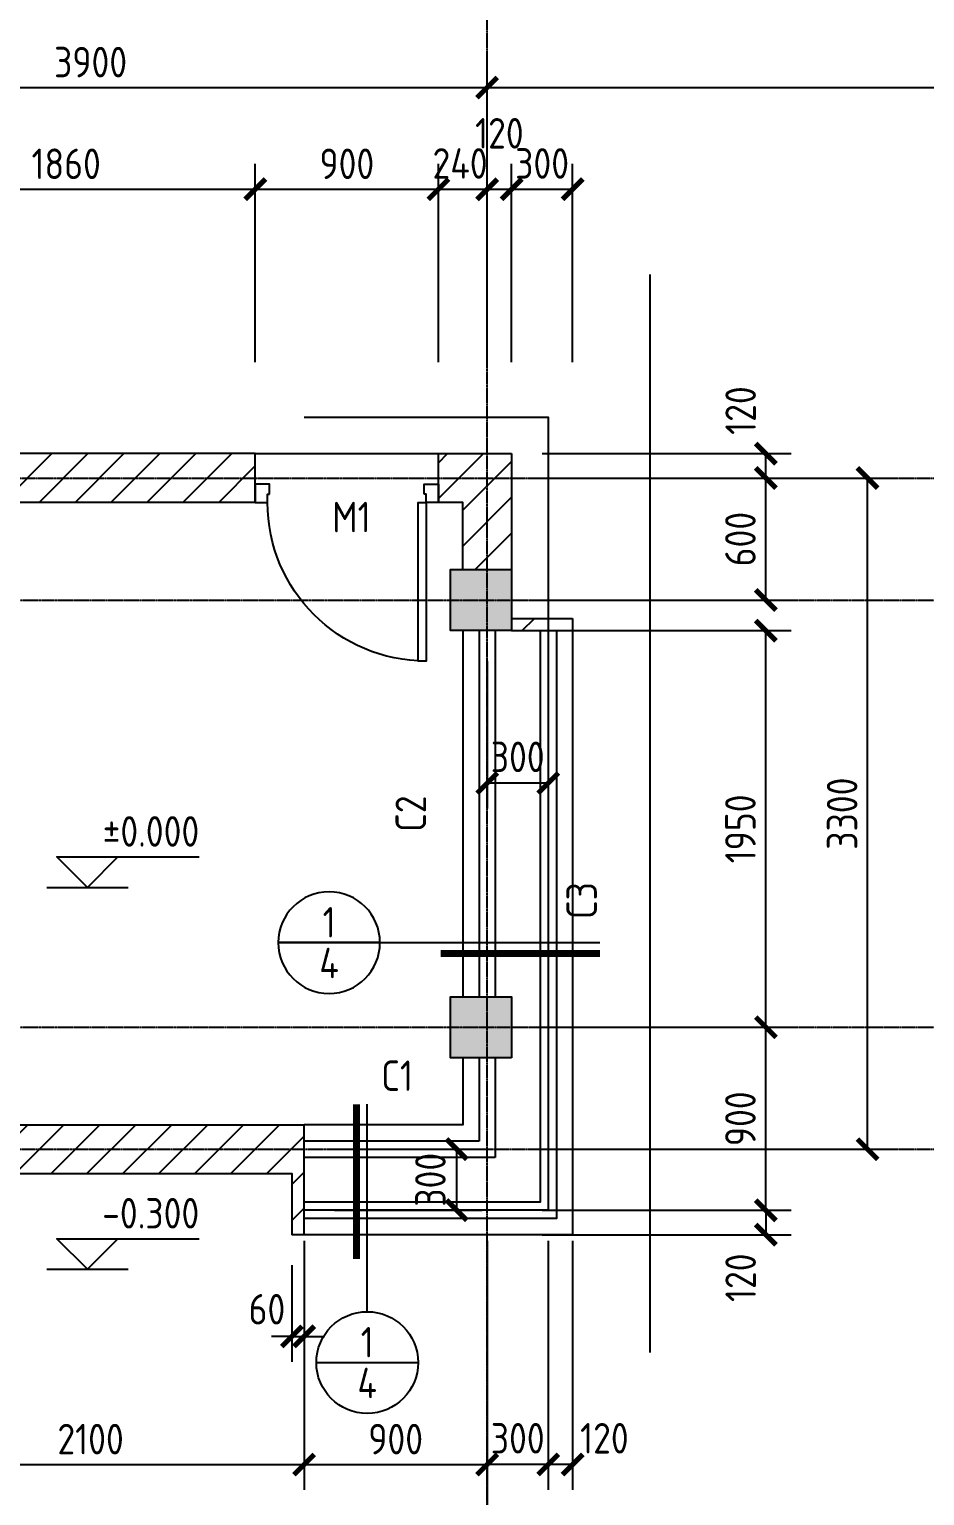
# Model space of a CAD drawing. Extents: x 105561 to 193510, y -55932 to 89115.
# Drawn here: x 139531 to 143933, y -52285 to -45076 of the extents above; entities that cross this region are included whole.
import ezdxf
from ezdxf.enums import TextEntityAlignment as Align

# ---------------------------------------------------------------- set-up
doc = ezdxf.new("R2010")
doc.units = 0
doc.header["$LTSCALE"] = 10
doc.header["$MEASUREMENT"] = 0
doc.header["$PDMODE"] = 3
doc.linetypes.add('CENTER2', pattern=[1.125, 0.75, -0.125, 0.125, -0.125])
doc.linetypes.add('HIDDEN', pattern=[0.375, 0.25, -0.125])
doc.layers.get('0').update_dxf_attribs({"linetype": 'CONTINUOUS'})
doc.layers.get('DEFPOINTS').update_dxf_attribs({"linetype": 'CONTINUOUS'})
for name, color, linetype in [('填充', 8, 'CONTINUOUS'), ('标注', 7, 'CONTINUOUS'), ('结构', 5, 'CONTINUOUS'), ('轴线', 6, 'CENTER2'), ('辅助', 2, 'CONTINUOUS'), ('门窗', 1, 'CONTINUOUS'), ('门窗楼梯', 7, 'CONTINUOUS')]:
    doc.layers.add(name, color=color, linetype=linetype)
doc.styles.add('GB', font='gbenor.shx', dxfattribs={"bigfont": 'gbcbig.shx'})
doc.dimstyles.new('50', dxfattribs={"dimscale": 50, "dimtxt": 3, "dimasz": 2, "dimexe": 2.5, "dimexo": 3, "dimgap": 1, "dimtad": 1, "dimdec": 0, "dimzin": 12, "dimtxsty": 'GB', "dimblk1": 'ARCHTICK', "dimblk2": 'ARCHTICK', "dimsah": 1, "dimcen": 1, "dimclrd": 256, "dimclre": 256, "dimazin": 3, "dimtfac": 1, "dimtmove": 0, "dimatfit": 3, "dimtolj": 1})

# ---------------------------------------------------------------- blocks, each defined once
blk = doc.blocks.new('_ARCHTICK')
at = {"color": 0, "linetype": 'BYBLOCK', "const_width": 0.25}
blk.add_lwpolyline([(-0.5, -0.5), (0.5, 0.5)], dxfattribs=at)
blk = doc.blocks.new('*D6')
at = {"linetype": 'BYBLOCK'}
for p, q in [((127812.2, -35972.3), (127812.2, -38197.3)), ((147252.2, -35972.3), (147252.2, -38197.3)), ((127812.2, -38072.3), (147252.2, -38072.3))]:
    blk.add_line(p, q, dxfattribs=at)
at = {"layer": 'DEFPOINTS', "color": 0, "linetype": 'BYBLOCK'}
for p in [(127812.2, -35822.3), (147252.2, -35822.3), (147252.2, -38072.3)]:
    blk.add_point(p, dxfattribs=at)
at = {"linetype": 'BYBLOCK', "xscale": 100, "yscale": 100, "zscale": 100, "rotation": 180}
blk.add_blockref('_ARCHTICK', (127812.2, -38072.3), dxfattribs=at)
at = {"linetype": 'BYBLOCK', "xscale": 100, "yscale": 100, "zscale": 100}
blk.add_blockref('_ARCHTICK', (147252.2, -38072.3), dxfattribs=at)
at = {"color": 0, "linetype": 'BYBLOCK', "insert": (137582.2, -37947.3), "char_height": 150, "attachment_point": 5, "style": 'GB'}
blk.add_mtext('\\A1;19440', dxfattribs=at)
blk = doc.blocks.new('M900')
for points in [[(70, 40), (70, 90), (0, 90), (0, 0), (60, 0), (60, 40)], [(830, 40), (830, 90), (900, 90), (900, 0), (840, 0), (840, 40)], [(60, 0), (60, -780), (100, -780), (100, 0)]]:
    blk.add_lwpolyline(points, close=True)
blk.add_arc((60, 0), 780, 270, 0)
blk = doc.blocks.new('*D20')
at = {"linetype": 'BYBLOCK'}
for p, q in [((137882.2, -25972.3), (137882.2, -27697.3)), ((141782.2, -25972.3), (141782.2, -27697.3)), ((137882.2, -27572.3), (141782.2, -27572.3))]:
    blk.add_line(p, q, dxfattribs=at)
at = {"layer": 'DEFPOINTS', "color": 0, "linetype": 'BYBLOCK'}
for p in [(137882.2, -25822.3), (141782.2, -25822.3), (141782.2, -27572.3)]:
    blk.add_point(p, dxfattribs=at)
at = {"linetype": 'BYBLOCK', "xscale": 100, "yscale": 100, "zscale": 100, "rotation": 180}
blk.add_blockref('_ARCHTICK', (137882.2, -27572.3), dxfattribs=at)
at = {"linetype": 'BYBLOCK', "xscale": 100, "yscale": 100, "zscale": 100}
blk.add_blockref('_ARCHTICK', (141782.2, -27572.3), dxfattribs=at)
at = {"color": 0, "linetype": 'BYBLOCK', "insert": (139832.2, -27447.3), "char_height": 150, "attachment_point": 5, "style": 'GB'}
blk.add_mtext('\\A1;3900', dxfattribs=at)
blk = doc.blocks.new('*D21')
at = {"linetype": 'BYBLOCK'}
for p, q in [((138782.2, -25972.3), (138782.2, -27197.3)), ((140882.2, -25972.3), (140882.2, -27197.3)), ((138782.2, -27072.3), (140882.2, -27072.3))]:
    blk.add_line(p, q, dxfattribs=at)
at = {"layer": 'DEFPOINTS', "color": 0, "linetype": 'BYBLOCK'}
for p in [(138782.2, -25822.3), (140882.2, -25822.3), (140882.2, -27072.3)]:
    blk.add_point(p, dxfattribs=at)
at = {"linetype": 'BYBLOCK', "xscale": 100, "yscale": 100, "zscale": 100, "rotation": 180}
blk.add_blockref('_ARCHTICK', (138782.2, -27072.3), dxfattribs=at)
at = {"linetype": 'BYBLOCK', "xscale": 100, "yscale": 100, "zscale": 100}
blk.add_blockref('_ARCHTICK', (140882.2, -27072.3), dxfattribs=at)
at = {"color": 0, "linetype": 'BYBLOCK', "insert": (139832.2, -26947.3), "char_height": 150, "attachment_point": 5, "style": 'GB'}
blk.add_mtext('\\A1;2100', dxfattribs=at)
blk = doc.blocks.new('*D22')
at = {"linetype": 'BYBLOCK'}
for p, q in [((141032.2, -25852.3), (141032.2, -27077.3)), ((141932.2, -25852.3), (141932.2, -27077.3)), ((141032.2, -26952.3), (141932.2, -26952.3))]:
    blk.add_line(p, q, dxfattribs=at)
at = {"layer": 'DEFPOINTS', "color": 0, "linetype": 'BYBLOCK'}
for p in [(141032.2, -25702.3), (141932.2, -25702.3), (141932.2, -26952.3)]:
    blk.add_point(p, dxfattribs=at)
at = {"linetype": 'BYBLOCK', "xscale": 100, "yscale": 100, "zscale": 100, "rotation": 180}
blk.add_blockref('_ARCHTICK', (141032.2, -26952.3), dxfattribs=at)
at = {"linetype": 'BYBLOCK', "xscale": 100, "yscale": 100, "zscale": 100}
blk.add_blockref('_ARCHTICK', (141932.2, -26952.3), dxfattribs=at)
at = {"color": 0, "linetype": 'BYBLOCK', "insert": (141482.2, -26827.3), "char_height": 150, "attachment_point": 5, "style": 'GB'}
blk.add_mtext('\\A1;900', dxfattribs=at)
blk = doc.blocks.new('*D31')
at = {"linetype": 'BYBLOCK'}
for p, q in [((141932.2, -25852.3), (141932.2, -27077.3)), ((142232.2, -25852.3), (142232.2, -27077.3)), ((142232.2, -26952.3), (141932.2, -26952.3))]:
    blk.add_line(p, q, dxfattribs=at)
at = {"layer": 'DEFPOINTS', "color": 0, "linetype": 'BYBLOCK'}
for p in [(141932.2, -25702.3), (142232.2, -25702.3), (141932.2, -26952.3)]:
    blk.add_point(p, dxfattribs=at)
at = {"linetype": 'BYBLOCK', "xscale": 100, "yscale": 100, "zscale": 100, "rotation": 180}
blk.add_blockref('_ARCHTICK', (141932.2, -26952.3), dxfattribs=at)
at = {"linetype": 'BYBLOCK', "xscale": 100, "yscale": 100, "zscale": 100}
blk.add_blockref('_ARCHTICK', (142232.2, -26952.3), dxfattribs=at)
at = {"color": 0, "linetype": 'BYBLOCK', "insert": (142082.2, -26823.2), "char_height": 150, "attachment_point": 5, "style": 'GB'}
blk.add_mtext('\\A1;300', dxfattribs=at)
blk = doc.blocks.new('*D50')
at = {"linetype": 'BYBLOCK'}
for p, q in [((137882.2, -22432.3), (137882.2, -20957.3)), ((141782.2, -22432.3), (141782.2, -20957.3)), ((137882.2, -21082.3), (141782.2, -21082.3))]:
    blk.add_line(p, q, dxfattribs=at)
at = {"layer": 'DEFPOINTS', "color": 0, "linetype": 'BYBLOCK'}
for p in [(141782.2, -21082.3), (137882.2, -22582.3), (141782.2, -22582.3)]:
    blk.add_point(p, dxfattribs=at)
at = {"linetype": 'BYBLOCK', "xscale": 100, "yscale": 100, "zscale": 100, "rotation": 180}
blk.add_blockref('_ARCHTICK', (137882.2, -21082.3), dxfattribs=at)
at = {"linetype": 'BYBLOCK', "xscale": 100, "yscale": 100, "zscale": 100}
blk.add_blockref('_ARCHTICK', (141782.2, -21082.3), dxfattribs=at)
at = {"color": 0, "linetype": 'BYBLOCK', "insert": (139832.2, -20957.3), "char_height": 150, "attachment_point": 5, "style": 'GB'}
blk.add_mtext('\\A1;3900', dxfattribs=at)
blk = doc.blocks.new('*D51')
at = {"linetype": 'BYBLOCK'}
for p, q in [((138782.2, -22432.3), (138782.2, -21457.3)), ((140642.2, -22432.3), (140642.2, -21457.3)), ((138782.2, -21582.3), (140642.2, -21582.3))]:
    blk.add_line(p, q, dxfattribs=at)
at = {"layer": 'DEFPOINTS', "color": 0, "linetype": 'BYBLOCK'}
for p in [(140642.2, -21582.3), (138782.2, -22582.3), (140642.2, -22582.3)]:
    blk.add_point(p, dxfattribs=at)
at = {"linetype": 'BYBLOCK', "xscale": 100, "yscale": 100, "zscale": 100, "rotation": 180}
blk.add_blockref('_ARCHTICK', (138782.2, -21582.3), dxfattribs=at)
at = {"linetype": 'BYBLOCK', "xscale": 100, "yscale": 100, "zscale": 100}
blk.add_blockref('_ARCHTICK', (140642.2, -21582.3), dxfattribs=at)
at = {"color": 0, "linetype": 'BYBLOCK', "insert": (139712.2, -21457.3), "char_height": 150, "attachment_point": 5, "style": 'GB'}
blk.add_mtext('\\A1;1860', dxfattribs=at)
blk = doc.blocks.new('*D52')
at = {"linetype": 'BYBLOCK'}
for p, q in [((141542.2, -32132.3), (141542.2, -31157.3)), ((141782.2, -32132.3), (141782.2, -31157.3)), ((141542.2, -31282.3), (141782.2, -31282.3))]:
    blk.add_line(p, q, dxfattribs=at)
at = {"layer": 'DEFPOINTS', "color": 0, "linetype": 'BYBLOCK'}
for p in [(141782.2, -31282.3), (141542.2, -32282.3), (141782.2, -32282.3)]:
    blk.add_point(p, dxfattribs=at)
at = {"linetype": 'BYBLOCK', "xscale": 100, "yscale": 100, "zscale": 100, "rotation": 180}
blk.add_blockref('_ARCHTICK', (141542.2, -31282.3), dxfattribs=at)
at = {"linetype": 'BYBLOCK', "xscale": 100, "yscale": 100, "zscale": 100}
blk.add_blockref('_ARCHTICK', (141782.2, -31282.3), dxfattribs=at)
at = {"color": 0, "linetype": 'BYBLOCK', "insert": (141648.9, -31155.5), "char_height": 150, "attachment_point": 5, "style": 'GB'}
blk.add_mtext('\\A1;240', dxfattribs=at)
blk = doc.blocks.new('*D53')
at = {"linetype": 'BYBLOCK'}
for p, q in [((140792.2, -22432.3), (140792.2, -21457.3)), ((141692.2, -22432.3), (141692.2, -21457.3)), ((140792.2, -21582.3), (141692.2, -21582.3))]:
    blk.add_line(p, q, dxfattribs=at)
at = {"layer": 'DEFPOINTS', "color": 0, "linetype": 'BYBLOCK'}
for p in [(141692.2, -21582.3), (140792.2, -22582.3), (141692.2, -22582.3)]:
    blk.add_point(p, dxfattribs=at)
at = {"linetype": 'BYBLOCK', "xscale": 100, "yscale": 100, "zscale": 100, "rotation": 180}
blk.add_blockref('_ARCHTICK', (140792.2, -21582.3), dxfattribs=at)
at = {"linetype": 'BYBLOCK', "xscale": 100, "yscale": 100, "zscale": 100}
blk.add_blockref('_ARCHTICK', (141692.2, -21582.3), dxfattribs=at)
at = {"color": 0, "linetype": 'BYBLOCK', "insert": (141242.2, -21457.3), "char_height": 150, "attachment_point": 5, "style": 'GB'}
blk.add_mtext('\\A1;900', dxfattribs=at)
blk = doc.blocks.new('*D58')
at = {"linetype": 'BYBLOCK'}
for p, q in [((142052.2, -23032.3), (143277.2, -23032.3)), ((143152.2, -24982.3), (143152.2, -23032.3)), ((142052.2, -24982.3), (143277.2, -24982.3))]:
    blk.add_line(p, q, dxfattribs=at)
at = {"layer": 'DEFPOINTS', "color": 0, "linetype": 'BYBLOCK'}
for p in [(141902.2, -23032.3), (143152.2, -23032.3), (141902.2, -24982.3)]:
    blk.add_point(p, dxfattribs=at)
at = {"linetype": 'BYBLOCK', "xscale": 100, "yscale": 100, "zscale": 100}
for p, rotation in [((143152.2, -23032.3), 90), ((143152.2, -24982.3), 270)]:
    blk.add_blockref('_ARCHTICK', p, dxfattribs=dict(at, rotation=rotation))
at = {"color": 0, "linetype": 'BYBLOCK', "insert": (143027.2, -24007.3), "char_height": 150, "attachment_point": 5, "rotation": 90, "style": 'GB'}
blk.add_mtext('\\A1;1950', dxfattribs=at)
blk = doc.blocks.new('*D59')
at = {"linetype": 'BYBLOCK'}
for p, q in [((147352.2, -22582.3), (148577.2, -22582.3)), ((148452.2, -23182.3), (148452.2, -22582.3)), ((147352.2, -23182.3), (148577.2, -23182.3))]:
    blk.add_line(p, q, dxfattribs=at)
at = {"layer": 'DEFPOINTS', "color": 0, "linetype": 'BYBLOCK'}
for p in [(147202.2, -22582.3), (148452.2, -22582.3), (147202.2, -23182.3)]:
    blk.add_point(p, dxfattribs=at)
at = {"linetype": 'BYBLOCK', "xscale": 100, "yscale": 100, "zscale": 100}
for p, rotation in [((148452.2, -22582.3), 90), ((148452.2, -23182.3), 270)]:
    blk.add_blockref('_ARCHTICK', p, dxfattribs=dict(at, rotation=rotation))
at = {"color": 0, "linetype": 'BYBLOCK', "insert": (148327.2, -22882.3), "char_height": 150, "attachment_point": 5, "rotation": 90, "style": 'GB'}
blk.add_mtext('\\A1;600', dxfattribs=at)
blk = doc.blocks.new('*D61')
at = {"linetype": 'BYBLOCK'}
for p, q in [((147352.2, -22462.3), (148577.2, -22462.3)), ((148452.2, -22582.3), (148452.2, -22462.3)), ((147352.2, -22582.3), (148577.2, -22582.3))]:
    blk.add_line(p, q, dxfattribs=at)
at = {"layer": 'DEFPOINTS', "color": 0, "linetype": 'BYBLOCK'}
for p in [(147202.2, -22462.3), (148452.2, -22462.3), (147202.2, -22582.3)]:
    blk.add_point(p, dxfattribs=at)
at = {"linetype": 'BYBLOCK', "xscale": 100, "yscale": 100, "zscale": 100}
for p, rotation in [((148452.2, -22462.3), 90), ((148452.2, -22582.3), 270)]:
    blk.add_blockref('_ARCHTICK', p, dxfattribs=dict(at, rotation=rotation))
at = {"color": 0, "linetype": 'BYBLOCK', "insert": (148328.4, -22250.5), "char_height": 150, "attachment_point": 5, "rotation": 90, "style": 'GB'}
blk.add_mtext('\\A1;120', dxfattribs=at)
blk = doc.blocks.new('*D60')
at = {"linetype": 'BYBLOCK'}
for p, q in [((142202.2, -24982.3), (143427.2, -24982.3)), ((143302.2, -25882.3), (143302.2, -24982.3)), ((142202.2, -25882.3), (143427.2, -25882.3))]:
    blk.add_line(p, q, dxfattribs=at)
at = {"layer": 'DEFPOINTS', "color": 0, "linetype": 'BYBLOCK'}
for p in [(142052.2, -24982.3), (143302.2, -24982.3), (142052.2, -25882.3)]:
    blk.add_point(p, dxfattribs=at)
at = {"linetype": 'BYBLOCK', "xscale": 100, "yscale": 100, "zscale": 100}
for p, rotation in [((143302.2, -24982.3), 90), ((143302.2, -25882.3), 270)]:
    blk.add_blockref('_ARCHTICK', p, dxfattribs=dict(at, rotation=rotation))
at = {"color": 0, "linetype": 'BYBLOCK', "insert": (143177.2, -25432.3), "char_height": 150, "attachment_point": 5, "rotation": 90, "style": 'GB'}
blk.add_mtext('\\A1;900', dxfattribs=at)
blk = doc.blocks.new('标高')
blk.add_line((-4, 0), (4, 0))
blk.add_lwpolyline([(3, 3), (0, 0), (-3, 3), (11, 3)])
at = {"color": 0, "style": 'GB', "flags": 12}
blk.add_attdef('%%P0.000', text='', height=3, dxfattribs=at).set_placement((11, 5.5), align=Align.MIDDLE_RIGHT)
blk = doc.blocks.new('*D76')
at = {"linetype": 'BYBLOCK'}
for p, q in [((141782.2, -35972.3), (141782.2, -37697.3)), ((146982.2, -35972.3), (146982.2, -37697.3)), ((141782.2, -37572.3), (146982.2, -37572.3))]:
    blk.add_line(p, q, dxfattribs=at)
at = {"layer": 'DEFPOINTS', "color": 0, "linetype": 'BYBLOCK'}
for p in [(141782.2, -35822.3), (146982.2, -35822.3), (146982.2, -37572.3)]:
    blk.add_point(p, dxfattribs=at)
at = {"linetype": 'BYBLOCK', "xscale": 100, "yscale": 100, "zscale": 100, "rotation": 180}
blk.add_blockref('_ARCHTICK', (141782.2, -37572.3), dxfattribs=at)
at = {"linetype": 'BYBLOCK', "xscale": 100, "yscale": 100, "zscale": 100}
blk.add_blockref('_ARCHTICK', (146982.2, -37572.3), dxfattribs=at)
at = {"color": 0, "linetype": 'BYBLOCK', "insert": (144382.2, -37447.3), "char_height": 150, "attachment_point": 5, "style": 'GB'}
blk.add_mtext('\\A1;5200', dxfattribs=at)
blk = doc.blocks.new('*D77')
at = {"linetype": 'BYBLOCK'}
for p, q in [((141782.2, -32132.3), (141782.2, -31157.3)), ((141902.2, -32132.3), (141902.2, -31157.3)), ((141782.2, -31282.3), (141902.2, -31282.3))]:
    blk.add_line(p, q, dxfattribs=at)
at = {"layer": 'DEFPOINTS', "color": 0, "linetype": 'BYBLOCK'}
for p in [(141902.2, -31282.3), (141782.2, -32282.3), (141902.2, -32282.3)]:
    blk.add_point(p, dxfattribs=at)
at = {"linetype": 'BYBLOCK', "xscale": 100, "yscale": 100, "zscale": 100, "rotation": 180}
blk.add_blockref('_ARCHTICK', (141782.2, -31282.3), dxfattribs=at)
at = {"linetype": 'BYBLOCK', "xscale": 100, "yscale": 100, "zscale": 100}
blk.add_blockref('_ARCHTICK', (141902.2, -31282.3), dxfattribs=at)
at = {"color": 0, "linetype": 'BYBLOCK', "insert": (141842.2, -31007.3), "char_height": 150, "attachment_point": 5, "style": 'GB'}
blk.add_mtext('\\A1;120', dxfattribs=at)
blk = doc.blocks.new('*D78')
at = {"linetype": 'BYBLOCK'}
for p, q in [((141902.2, -32132.3), (141902.2, -31157.3)), ((142202.2, -32132.3), (142202.2, -31157.3)), ((141902.2, -31282.3), (142202.2, -31282.3))]:
    blk.add_line(p, q, dxfattribs=at)
at = {"layer": 'DEFPOINTS', "color": 0, "linetype": 'BYBLOCK'}
for p in [(142202.2, -31282.3), (141902.2, -32282.3), (142202.2, -32282.3)]:
    blk.add_point(p, dxfattribs=at)
at = {"linetype": 'BYBLOCK', "xscale": 100, "yscale": 100, "zscale": 100, "rotation": 180}
blk.add_blockref('_ARCHTICK', (141902.2, -31282.3), dxfattribs=at)
at = {"linetype": 'BYBLOCK', "xscale": 100, "yscale": 100, "zscale": 100}
blk.add_blockref('_ARCHTICK', (142202.2, -31282.3), dxfattribs=at)
at = {"color": 0, "linetype": 'BYBLOCK', "insert": (142052.2, -31155.5), "char_height": 150, "attachment_point": 5, "style": 'GB'}
blk.add_mtext('\\A1;300', dxfattribs=at)
blk = doc.blocks.new('*D79')
at = {"linetype": 'BYBLOCK'}
for p, q in [((141782.2, -32132.3), (141782.2, -30657.3)), ((146982.2, -32132.3), (146982.2, -30657.3)), ((141782.2, -30782.3), (146982.2, -30782.3))]:
    blk.add_line(p, q, dxfattribs=at)
at = {"layer": 'DEFPOINTS', "color": 0, "linetype": 'BYBLOCK'}
for p in [(146982.2, -30782.3), (141782.2, -32282.3), (146982.2, -32282.3)]:
    blk.add_point(p, dxfattribs=at)
at = {"linetype": 'BYBLOCK', "xscale": 100, "yscale": 100, "zscale": 100, "rotation": 180}
blk.add_blockref('_ARCHTICK', (141782.2, -30782.3), dxfattribs=at)
at = {"linetype": 'BYBLOCK', "xscale": 100, "yscale": 100, "zscale": 100}
blk.add_blockref('_ARCHTICK', (146982.2, -30782.3), dxfattribs=at)
at = {"color": 0, "linetype": 'BYBLOCK', "insert": (144382.2, -30657.3), "char_height": 150, "attachment_point": 5, "style": 'GB'}
blk.add_mtext('\\A1;5200', dxfattribs=at)
blk = doc.blocks.new('*D94')
at = {"linetype": 'BYBLOCK'}
for p, q in [((140822.2, -36152.3), (140822.2, -36627.3)), ((140882.2, -36152.3), (140882.2, -36627.3)), ((140822.2, -36502.3), (140722.2, -36502.3)), ((140822.2, -36502.3), (140882.2, -36502.3)), ((140822.2, -36502.3), (140882.2, -36502.3)), ((140882.2, -36502.3), (140982.2, -36502.3))]:
    blk.add_line(p, q, dxfattribs=at)
at = {"layer": 'DEFPOINTS', "color": 0, "linetype": 'BYBLOCK'}
for p in [(140822.2, -36002.3), (140882.2, -36002.3), (140882.2, -36502.3)]:
    blk.add_point(p, dxfattribs=at)
at = {"linetype": 'BYBLOCK', "xscale": 100, "yscale": 100, "zscale": 100}
blk.add_blockref('_ARCHTICK', (140822.2, -36502.3), dxfattribs=at)
at = {"linetype": 'BYBLOCK', "xscale": 100, "yscale": 100, "zscale": 100, "rotation": 180}
blk.add_blockref('_ARCHTICK', (140882.2, -36502.3), dxfattribs=at)
at = {"color": 0, "linetype": 'BYBLOCK', "insert": (140699.5, -36368.9), "char_height": 150, "attachment_point": 5, "style": 'GB'}
blk.add_mtext('\\A1;60', dxfattribs=at)
blk = doc.blocks.new('*D96')
at = {"linetype": 'BYBLOCK'}
for p, q in [((142052.2, -35582.3), (143277.2, -35582.3)), ((143152.2, -35582.3), (143152.2, -35702.3)), ((142052.2, -35702.3), (143277.2, -35702.3))]:
    blk.add_line(p, q, dxfattribs=at)
at = {"layer": 'DEFPOINTS', "color": 0, "linetype": 'BYBLOCK'}
for p in [(141902.2, -35582.3), (141902.2, -35702.3), (143152.2, -35702.3)]:
    blk.add_point(p, dxfattribs=at)
at = {"linetype": 'BYBLOCK', "xscale": 100, "yscale": 100, "zscale": 100}
for p, rotation in [((143152.2, -35582.3), 90), ((143152.2, -35702.3), 270)]:
    blk.add_blockref('_ARCHTICK', p, dxfattribs=dict(at, rotation=rotation))
at = {"color": 0, "linetype": 'BYBLOCK', "insert": (143028.4, -35914.1), "char_height": 150, "attachment_point": 5, "rotation": 90, "style": 'GB'}
blk.add_mtext('\\A1;120', dxfattribs=at)
blk = doc.blocks.new('*D109')
at = {"linetype": 'BYBLOCK'}
for p, q in [((142082.2, -35972.3), (142082.2, -37197.3)), ((142202.2, -35972.3), (142202.2, -37197.3)), ((142202.2, -37072.3), (142082.2, -37072.3))]:
    blk.add_line(p, q, dxfattribs=at)
at = {"layer": 'DEFPOINTS', "color": 0, "linetype": 'BYBLOCK'}
for p in [(142082.2, -35822.3), (142202.2, -35822.3), (142082.2, -37072.3)]:
    blk.add_point(p, dxfattribs=at)
at = {"linetype": 'BYBLOCK', "xscale": 100, "yscale": 100, "zscale": 100, "rotation": 180}
blk.add_blockref('_ARCHTICK', (142082.2, -37072.3), dxfattribs=at)
at = {"linetype": 'BYBLOCK', "xscale": 100, "yscale": 100, "zscale": 100}
blk.add_blockref('_ARCHTICK', (142202.2, -37072.3), dxfattribs=at)
at = {"color": 0, "linetype": 'BYBLOCK', "insert": (142358.5, -36943.2), "char_height": 150, "attachment_point": 5, "style": 'GB'}
blk.add_mtext('\\A1;120', dxfattribs=at)
blk = doc.blocks.new('*D197')
at = {"linetype": 'BYBLOCK'}
for p, q in [((142052.2, -32282.3), (143777.2, -32282.3)), ((143652.2, -35582.3), (143652.2, -32282.3)), ((142052.2, -35582.3), (143777.2, -35582.3))]:
    blk.add_line(p, q, dxfattribs=at)
at = {"layer": 'DEFPOINTS', "color": 0, "linetype": 'BYBLOCK'}
for p in [(141902.2, -32282.3), (143652.2, -32282.3), (141902.2, -35582.3)]:
    blk.add_point(p, dxfattribs=at)
at = {"linetype": 'BYBLOCK', "xscale": 100, "yscale": 100, "zscale": 100}
for p, rotation in [((143652.2, -32282.3), 90), ((143652.2, -35582.3), 270)]:
    blk.add_blockref('_ARCHTICK', p, dxfattribs=dict(at, rotation=rotation))
at = {"color": 0, "linetype": 'BYBLOCK', "insert": (143527.2, -33932.3), "char_height": 150, "attachment_point": 5, "rotation": 90, "style": 'GB'}
blk.add_mtext('\\A1;3300', dxfattribs=at)
blk = doc.blocks.new('索引符号')
blk.add_line((-5, 0), (5, 0))
blk.add_circle((0, 0), 5)
at = {"color": 0, "style": 'GB', "flags": 12}
blk.add_attdef('1', text='', height=3, dxfattribs=at).set_placement((0, 2), align=Align.MIDDLE)
blk = doc.blocks.new('*D287')
at = {"linetype": 'BYBLOCK'}
for p, q in [((141782.2, -48924), (141782.2, -49649)), ((142082.2, -48924), (142082.2, -49649)), ((142082.2, -49524), (141782.2, -49524))]:
    blk.add_line(p, q, dxfattribs=at)
at = {"layer": 'DEFPOINTS', "color": 0, "linetype": 'BYBLOCK'}
for p in [(141782.2, -48774), (142082.2, -48774), (141782.2, -49524)]:
    blk.add_point(p, dxfattribs=at)
at = {"linetype": 'BYBLOCK', "xscale": 100, "yscale": 100, "zscale": 100, "rotation": 180}
blk.add_blockref('_ARCHTICK', (141782.2, -49524), dxfattribs=at)
at = {"linetype": 'BYBLOCK', "xscale": 100, "yscale": 100, "zscale": 100}
blk.add_blockref('_ARCHTICK', (142082.2, -49524), dxfattribs=at)
at = {"color": 0, "linetype": 'BYBLOCK', "insert": (141932.2, -49394.8), "char_height": 150, "attachment_point": 5, "style": 'GB'}
blk.add_mtext('\\A1;300', dxfattribs=at)
blk = doc.blocks.new('*D291')
at = {"linetype": 'BYBLOCK'}
for p, q in [((138032.2, -50582.3), (138757.2, -50582.3)), ((138632.2, -50882.3), (138632.2, -50582.3)), ((138032.2, -50882.3), (138757.2, -50882.3))]:
    blk.add_line(p, q, dxfattribs=at)
at = {"layer": 'DEFPOINTS', "color": 0, "linetype": 'BYBLOCK'}
for p in [(137882.2, -50582.3), (138632.2, -50582.3), (137882.2, -50882.3)]:
    blk.add_point(p, dxfattribs=at)
at = {"linetype": 'BYBLOCK', "xscale": 100, "yscale": 100, "zscale": 100}
for p, rotation in [((138632.2, -50582.3), 90), ((138632.2, -50882.3), 270)]:
    blk.add_blockref('_ARCHTICK', p, dxfattribs=dict(at, rotation=rotation))
at = {"color": 0, "linetype": 'BYBLOCK', "insert": (138503.1, -50732.3), "char_height": 150, "attachment_point": 5, "rotation": 90, "style": 'GB'}
blk.add_mtext('\\A1;300', dxfattribs=at)

msp = doc.modelspace()

# ---------------------------------------------------------------- hatches: boundary and pattern name
at = {"layer": '填充'}
h = msp.add_hatch(dxfattribs=at)
h.set_pattern_fill('ANSI31', color=256, scale=1000, style=0)
h.set_pattern_definition([(45, (132467.31, -950.55), (-88.38835, 88.38835), [])])
h.paths.add_polyline_path([(129852.2, -47492.3), (129372.2, -47492.3), (129372.2, -47612.3), (128292.2, -47612.3), (128292.2, -47492.3), (127812.2, -47492.3), (127812.2, -50372.3), (128292.2, -50372.3), (128292.2, -50252.3), (129372.2, -50252.3), (129372.2, -50372.3), (129852.2, -50372.3)])
h.paths.add_polyline_path([(128052.2, -47852.3), (128682.2, -47852.3), (128682.2, -47732.3), (128982.2, -47732.3), (128982.2, -47852.3), (129612.2, -47852.3), (129612.2, -50012.3), (128982.2, -50012.3), (128982.2, -50132.3), (128682.2, -50132.3), (128682.2, -50012.3), (128052.2, -50012.3)], flags=16)
h.paths.add_polyline_path([(140642.2, -47162.3), (138842.2, -47162.3), (138842.2, -46862.3), (138782.2, -46862.3), (138782.2, -47402.3), (140642.2, -47402.3)])
h.paths.add_polyline_path([(140882.2, -50462.3), (138782.2, -50462.3), (138782.2, -51002.3), (138842.2, -51002.3), (138842.2, -50702.3), (140822.2, -50702.3), (140822.2, -51002.3), (140882.2, -51002.3)])
h.paths.add_polyline_path([(141902.2, -47162.3), (141542.2, -47162.3), (141542.2, -47402.3), (141662.2, -47402.3), (141662.2, -47732.3), (141902.2, -47732.3)])
h.paths.add_polyline_path([(147252.2, -47612.3), (146712.2, -47612.3), (146712.2, -50252.3), (147252.2, -50252.3)])
h.paths.add_polyline_path([(147132.2, -50132.3), (146832.2, -50132.3), (146832.2, -47732.3), (147132.2, -47732.3)], flags=16)
h.paths.add_polyline_path([(147132.2, -49832.3), (147132.2, -50132.3), (146832.2, -50132.3), (146832.2, -49832.3)], flags=16)
h.paths.add_polyline_path([(147132.2, -48032.3), (146832.2, -48032.3), (146832.2, -47732.3), (147132.2, -47732.3)], flags=16)
h.paths.add_polyline_path([(142082.2, -47972.3), (141902.2, -47972.3), (141902.2, -48032.3), (142082.2, -48032.3)])
h.paths.add_polyline_path([(128320.7, -49949.8), (128320.7, -49709.7), (128545.7, -49709.7), (128545.7, -49949.8)], flags=8)
h.paths.add_polyline_path([(128319.2, -50313.5), (128319.2, -49949.6), (128544.3, -49949.6), (128544.3, -50313.5)], flags=25)
h.paths.add_polyline_path([(128319.2, -47915.1), (128319.2, -47551.2), (128544.3, -47551.2), (128544.3, -47915.1)], flags=24)
h.paths.add_polyline_path([(128320.7, -48155), (128320.7, -47914.9), (128545.7, -47914.9), (128545.7, -48155)], flags=8)
h.paths.add_polyline_path([(146809.7, -48283.6), (147154.8, -48283.6), (147154.8, -48508.6), (146809.7, -48508.6)], flags=24)
h = msp.add_hatch(dxfattribs=at)
h.set_pattern_fill('钢筋混凝土', color=256, scale=50, style=0)
h.set_pattern_definition([(45, (132467.31, -950.55), (-70.71068, 70.71068), []), (50, (132467.3, -950.55), (358.6301, -31.376), [37.5, -412.5]), (355, (132467.3, -950.55), (-69.3757, 376.096), [30, -330]), (100.4514, (132497.2, -953.16), (289.2547, 344.7198), [31.87, -350.571]), (46.1842, (132467.3, -850.55), (533.6205, -82.7595), [56.25, -618.75]), (96.6356, (132511.8, -857.44), (467.3314, 487.059), [47.805, -525.8565]), (351.1842, (132467.3, -850.55), (467.331, 487.0593), [45, -495]), (21, (132517.3, -875.55), (298.4535, -201.3094), [37.5, -412.5]), (326, (132517.3, -875.55), (121.6577, 362.575), [30, -330]), (71.4514, (132542.18, -892.32), (420.1113, 161.2652), [31.87, -350.571]), (37.5, (132467.31, -950.55), (6.07993, 166.44693), [0, -326, 0, -335, 0, -331.25]), (7.5, (132467.3, -950.55), (131.53477, 197.20586), [0, -191, 0, -318.5, 0, -126.25]), (327.5, (132355.81, -950.55), (266.91122, -11.27744), [0, -125, 0, -390, 0, -517.5]), (317.5, (132305.8, -950.55), (291.5931, 50.0525), [0, -162.5, 0, -259, 0, -367.5])])
h.paths.add_polyline_path([(128982.2, -47732.3), (128682.2, -47732.3), (128682.2, -48032.3), (128982.2, -48032.3)])
h.paths.add_polyline_path([(128982.2, -49832.3), (128682.2, -49832.3), (128682.2, -50132.3), (128982.2, -50132.3)])
h.paths.add_polyline_path([(138062.2, -47732.3), (137762.2, -47732.3), (137762.2, -48032.3), (138062.2, -48032.3)])
h.paths.add_polyline_path([(138062.2, -49832.3), (137762.2, -49832.3), (137762.2, -50132.3), (138062.2, -50132.3)])
h.paths.add_polyline_path([(141902.2, -47732.3), (141602.2, -47732.3), (141602.2, -48032.3), (141902.2, -48032.3)])
h.paths.add_polyline_path([(141902.2, -49832.3), (141602.2, -49832.3), (141602.2, -50132.3), (141902.2, -50132.3)])
h.paths.add_polyline_path([(147132.2, -47732.3), (146832.2, -47732.3), (146832.2, -48032.3), (147132.2, -48032.3)])
h.paths.add_polyline_path([(147132.2, -49832.3), (146832.2, -49832.3), (146832.2, -50132.3), (147132.2, -50132.3)])

# ---------------------------------------------------------------- linework, layer by layer
at = {"layer": '标注'}
for p, q in [((140755, -49566.5), (142336.6, -49566.5)), ((141192.3, -51381), (141192.3, -50361.2))]:
    msp.add_line(p, q, dxfattribs=at)
at = {"layer": '标注', "const_width": 35}
for points in [[(141553, -49619.5), (142336.6, -49619.5)], [(141139.3, -50361.2), (141139.3, -51121.8)]]:
    msp.add_lwpolyline(points, dxfattribs=at)
at = {"layer": '结构'}
for p, q in [((140642.2, -47162.3), (138842.2, -47162.3)), ((140642.2, -47402.3), (140642.2, -47162.3)), ((141542.2, -47162.3), (141902.2, -47162.3)), ((141542.2, -47402.3), (141542.2, -47162.3)), ((141902.2, -47162.3), (141902.2, -47732.3)), ((141902.2, -47972.3), (142202.2, -47972.3)), ((141902.2, -48032.3), (142202.2, -48032.3)), ((140882.2, -51002.3), (140882.2, -50462.3)), ((140882.2, -51002.3), (140822.2, -51002.3))]:
    msp.add_line(p, q, dxfattribs=at)
for points in [[(140642.2, -47402.3), (138782.2, -47402.3)], [(141662.2, -47732.3), (141662.2, -47402.3), (141542.2, -47402.3)], [(142202.2, -47972.3), (142202.2, -48032.3)], [(138782.2, -50462.3), (140882.2, -50462.3)], [(138842.2, -51002.3), (138842.2, -50702.3), (140822.2, -50702.3), (140822.2, -51002.3)]]:
    msp.add_lwpolyline(points, dxfattribs=at)
for points in [[(141902.2, -48032.3), (141602.2, -48032.3), (141602.2, -47732.3), (141902.2, -47732.3)], [(141902.2, -50132.3), (141602.2, -50132.3), (141602.2, -49832.3), (141902.2, -49832.3)]]:
    msp.add_lwpolyline(points, close=True, dxfattribs=at)
at = {"layer": '轴线'}
for p, q in [((141782.2, -53482.3), (141782.2, -44862.3)), ((136582.2, -47282.3), (149852.2, -47282.3)), ((125562.2, -47882.3), (149852.2, -47882.3)), ((125562.2, -49982.3), (149852.2, -49982.3)), ((136582.2, -50582.3), (149852.2, -50582.3))]:
    msp.add_line(p, q, dxfattribs=at)
at = {"layer": '辅助'}
msp.add_lwpolyline([(140882.2, -46982.3), (142082.2, -46982.3), (142082.2, -50882.3), (140882.2, -50882.3)], dxfattribs=at)
at = {"layer": '门窗楼梯'}
for p, q in [((142582.2, -46282.3), (142582.2, -51582.3)), ((140642.2, -47162.3), (141542.2, -47162.3))]:
    msp.add_line(p, q, dxfattribs=at)
for points in [[(142202.2, -48032.3), (142202.2, -51002.3), (140882.2, -51002.3)], [(142122.2, -48032.3), (142122.2, -50922.3), (140882.2, -50922.3)], [(142042.2, -48032.3), (142042.2, -50842.3), (140882.2, -50842.3)], [(141662.2, -48032.3), (141662.2, -49832.3)], [(141662.2, -50132.3), (141662.2, -50462.3), (140882.2, -50462.3)]]:
    msp.add_lwpolyline(points, dxfattribs=at)
at = {"layer": '门窗楼梯', "linetype": 'HIDDEN'}
for points in [[(141742.2, -48032.3), (141742.2, -49832.3)], [(141822.2, -48032.3), (141822.2, -49832.3)], [(141822.2, -50132.3), (141822.2, -50622.3), (140882.2, -50622.3)], [(141742.2, -50132.3), (141742.2, -50542.3), (140882.2, -50542.3)]]:
    msp.add_lwpolyline(points, dxfattribs=at)

# ---------------------------------------------------------------- block references
at = {"layer": '标注', "color": 1, "xscale": 50, "yscale": 50, "zscale": 50}
for p, values in [((139816.5, -49294.6), {'%%P0.000': '%%P0.000'}), ((139816.5, -51171.9), {'%%P0.000': '-0.300'})]:
    msp.add_blockref('标高', p, dxfattribs=at).add_auto_attribs(values)
at = {"layer": '标注', "color": 1}
ref = msp.add_blockref('索引符号', (141005, -49566.5), dxfattribs=dict(at, xscale=-50, yscale=50, zscale=50))
ref.add_attrib('1', '1', dxfattribs={"layer": '0', "color": 0, "height": 150, "style": 'GB', "flags": 12}).set_placement((141005, -49466.5), align=Align.MIDDLE)
ref.add_attrib('-', '4', dxfattribs={"layer": '0', "color": 0, "height": 150, "style": 'GB', "flags": 12}).set_placement((141005, -49666.5), align=Align.MIDDLE)
ref = msp.add_blockref('索引符号', (141192.3, -51631), dxfattribs=dict(at, xscale=50, yscale=50, zscale=50))
ref.add_attrib('1', '1', dxfattribs={"layer": '0', "color": 0, "height": 150, "style": 'GB', "flags": 12}).set_placement((141192.3, -51531), align=Align.MIDDLE)
ref.add_attrib('-', '4', dxfattribs={"layer": '0', "color": 0, "height": 150, "style": 'GB', "flags": 12}).set_placement((141192.3, -51731), align=Align.MIDDLE)
at = {"layer": '门窗楼梯', "xscale": -1}
msp.add_blockref('M900', (141542.2, -47402.3), dxfattribs=at)

# ---------------------------------------------------------------- texts
at = {"layer": '门窗', "style": 'GB'}
for s, p in [('M1', (141114.8, -47549)), ('C1', (141339.4, -50295.7))]:
    msp.add_text(s, height=150, dxfattribs=at).set_placement(p, align=Align.CENTER)
for s, p in [('C2', (141481.7, -48932.3)), ('C3', (142321.8, -49359.7))]:
    msp.add_text(s, height=150, rotation=90, dxfattribs=at).set_placement(p, align=Align.CENTER)

# ---------------------------------------------------------------- dimensions: what is measured, and where the dimension line sits
at = {"layer": '标注', "color": 1}
for p1, p2, distance, picture, middle, set_off in [((137882.2, -46862.3), (141782.2, -46862.3), 1500, '*D50', (139832.2, -35537.3), (0, -24280)), ((138782.2, -46862.3), (140642.2, -46862.3), 1000, '*D51', (139712.2, -36037.3), (0, -24280)), ((140642.2, -46862.3), (141542.2, -46862.3), 1000, '*D53', (141242.2, -36037.3), (-150, -24280)), ((141902.2, -47882.3), (141902.2, -47282.3), -1250, '*D59', (143177.2, -37882.3), (-5300, -24700)), ((141902.2, -49982.3), (141902.2, -48032.3), -1250, '*D58', (143027.2, -39007.3), (0, -25000)), ((141902.2, -50882.3), (141902.2, -49982.3), -1250, '*D60', (143177.2, -40432.3), (-150, -25000)), ((138782.2, -50882.3), (140882.2, -50882.3), -1250, '*D21', (139832.2, -42007.3), (0, -25060)), ((140882.2, -50882.3), (141782.2, -50882.3), -1250, '*D22', (141482.2, -42007.3), (-150, -25180)), ((137882.2, -50882.3), (141782.2, -50882.3), -1750, '*D20', (139832.2, -42507.3), (0, -25060)), ((141782.2, -46862.3), (146982.2, -46862.3), 1500, '*D79', (144382.2, -45237.3), (0, -14580)), ((141782.2, -46862.3), (141902.2, -46862.3), 1000, '*D77', (141842.2, -45587.3), (0, -14580)), ((141902.2, -50582.3), (141902.2, -47282.3), -1750, '*D197', (143527.2, -48932.3), (0, -15000)), ((141782.2, -50882.3), (146982.2, -50882.3), -1750, '*D76', (144382.2, -52507.3), (0, -15060))]:
    dim = msp.add_aligned_dim(p1=p1, p2=p2, distance=distance, dimstyle='50', dxfattribs=at)
    dim.commit()
    dim.dimension.update_dxf_attribs({"geometry": picture, "text_midpoint": middle, "insert": set_off})
for base, p1, p2, angle, picture, middle, set_off in [((141782.2, -45862.3), (141542.2, -46862.3), (141782.2, -46862.3), 0, '*D52', (141648.9, -45735.5), (0, -14580)), ((142202.2, -45862.3), (141902.2, -46862.3), (142202.2, -46862.3), 360, '*D78', (142052.2, -45735.5), (0, -14580)), ((143152.2, -47162.3), (141902.2, -47282.3), (141902.2, -47162.3), 90, '*D61', (143028.4, -46950.5), (-5300, -24700)), ((141782.2, -48782.3), (142082.2, -48032.3), (141782.2, -48032.3), 180, '*D287', (141932.2, -48653.2), (0, 741.6)), ((141632.2, -50582.3), (140882.2, -50882.3), (140882.2, -50582.3), 90, '*D291', (141503.1, -50732.3), (3000, 0)), ((143152.2, -51002.3), (141902.2, -50882.3), (141902.2, -51002.3), 270, '*D96', (143028.4, -51214.1), (0, -15300)), ((147252.2, -53132.3), (127812.2, -50882.3), (147252.2, -50882.3), 360, '*D6', (137582.2, -53007.3), (0, -15060)), ((141782.2, -52132.3), (142082.2, -50882.3), (141782.2, -50882.3), 180, '*D31', (141932.2, -52003.2), (-150, -25180)), ((142082.2, -52132.3), (142202.2, -50882.3), (142082.2, -50882.3), 180, '*D109', (142358.5, -52003.2), (0, -15060)), ((140882.2, -51502.3), (140822.2, -51002.3), (140882.2, -51002.3), 0, '*D94', (140699.5, -51368.9), (0, -15000))]:
    dim = msp.add_linear_dim(base=base, p1=p1, p2=p2, angle=angle, dimstyle='50', dxfattribs=at)
    dim.commit()
    dim.dimension.update_dxf_attribs({"geometry": picture, "text_midpoint": middle, "dimtype": 161, "insert": set_off})

doc.saveas('drawing.dxf')
